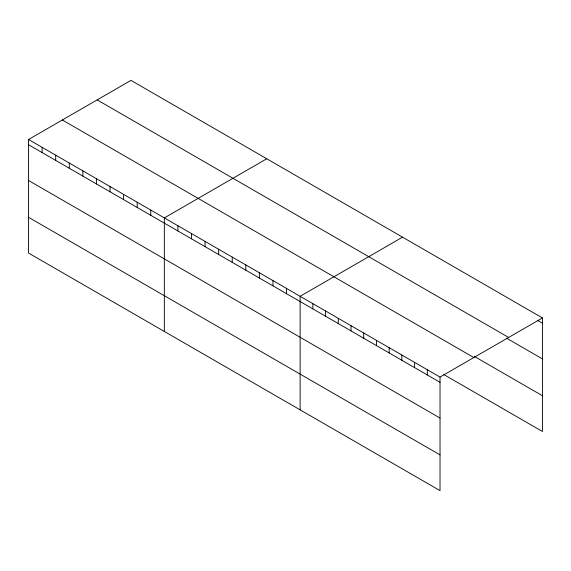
<?xml version="1.0" encoding="UTF-8"?>
<svg xmlns="http://www.w3.org/2000/svg" width="571" height="571" viewBox="0 0 571 571"><rect width="100%" height="100%" fill="white"/><g stroke="black" fill="none" stroke-linecap="round" stroke-linejoin="round"><path stroke-width="0.86" d="M440.027 418.051L440.027 377.067L28.55 139.502L28.55 253.06L440.027 490.625L440.027 418.051L28.55 180.486M443.696 374.476L542.45 431.498L542.45 317.94L130.973 80.375L28.55 139.502M266.757 158.767L164.341 217.901L164.341 331.458M402.548 237.165L300.125 296.299L300.125 409.857M440.027 377.067L542.45 317.94M537.961 320.581L542.45 323.172M97.17 99.889L508.654 337.454M506.541 338.182L542.45 358.916M474.373 356.44L542.45 395.746M62.346 119.989L473.83 357.553M28.55 144.741L440.027 382.306M28.55 217.315L440.027 454.88M427.308 369.73L427.308 374.961M414.589 362.385L414.589 367.617M401.87 355.041L401.87 360.272M389.151 347.696L389.151 352.935M376.439 340.359L376.439 345.591M363.72 333.014L363.72 338.246M351.001 325.67L351.001 330.902M338.282 318.325L338.282 323.557M325.563 310.981L325.563 316.22M312.844 303.644L312.844 308.875M286.549 288.462L286.549 293.694M272.967 280.618L272.967 285.85M259.391 272.781L259.391 278.013M245.808 264.937L245.808 270.176M232.233 257.1L232.233 262.332M218.65 249.263L218.65 254.495M205.075 241.419L205.075 246.658M191.492 233.582L191.492 238.814M177.916 225.745L177.916 230.977M150.758 210.064L150.758 215.296M137.183 202.22L137.183 207.459M123.6 194.383L123.6 199.614M110.025 186.546L110.025 191.777M96.442 178.702L96.442 183.941M82.866 170.865L82.866 176.096M69.284 163.028L69.284 168.259M55.708 155.184L55.708 160.415M42.126 147.347L42.126 152.578"/></g></svg>
